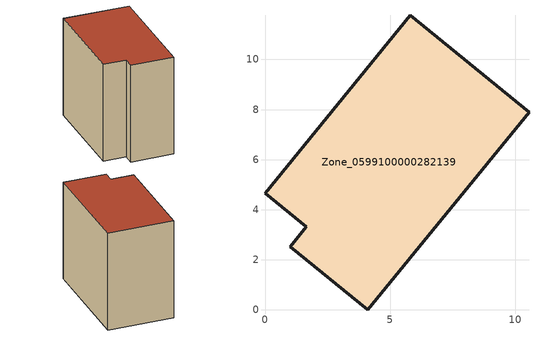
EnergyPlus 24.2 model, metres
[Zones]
Zone_0599100000282139
 floor ground (C_G): 1.01,2.53 1.64,3.31 0,4.66 5.8,11.77 10.54,7.9 4.11,0 z0
 wall outside (C_F): 1.64,3.31 1.01,2.53 4.11,0 10.54,7.9 5.8,11.77 0,4.66 1.64,3.31 z0:9.45
 roof outside (C_R): 5.8,11.77 0,4.66 1.64,3.31 1.01,2.53 4.11,0 10.54,7.9 z9.45
[BUILDING]
Pand.0599100000282139: North Axis=0; Terrain=City; Loads Convergence Tolerance Value=0.04; Temperature Convergence Tolerance Value=0.4; Solar Distribution=FullExterior; Maximum Number of Warmup Days=25; Minimum Number of Warmup Days=1
[Site:Location]
Rotterdam.The.Hague.AP_ZH_NLD Design_Conditions: Latitude=51.96; Longitude=4.45; Time Zone=1; Elevation=-4.5
[SITE:GROUNDTEMPERATURE:BUILDINGSURFACE]
18, 18, 18, 18, 18, 18, 18, 18, 18, 18, 18, 18
[MATERIAL] Thermal Absorptance=0.9; Solar Absorptance=0.7; Visible Absorptance=0.7
Name | Roughness | Thickness | Conductivity | Density | Specific Heat
G.TI.1946 | MediumSmooth | 0.15 | 1 | 540 | 1210
F.TI.1946 | Rough | 0.3 | 0.857143 | 1920 | 840
R.TI.1946 | MediumRough | 0.2 | 0.1 | 1500 | 1000
[CONSTRUCTION]
C_G: G.TI.1946
C_F: F.TI.1946
C_R: R.TI.1946
[ZONE]
Zone_0599100000282139: Type=1; Multiplier=1; Ceiling Height=Autocalculate; Volume=Autocalculate; Floor Area=autocalculate; Part of Total Floor Area=Yes
[ZONEINFILTRATION:DESIGNFLOWRATE]
Infil_Zone_0599100000282139: Zone or ZoneList or Space or SpaceList=Zone_0599100000282139; Schedule=AlwaysOn; Design Flow Rate Calculation Method=Flow/Area; Flow Rate per Floor Area=0.003; Constant Term Coefficient=1; Temperature Term Coefficient=0; Velocity Term Coefficient=0; Velocity Squared Term Coefficient=0
[HVACTEMPLATE:ZONE:IDEALLOADSAIRSYSTEM]
Zone_0599100000282139: Maximum Heating Supply Air Temperature=50; Minimum Cooling Supply Air Temperature=13; Maximum Heating Supply Air Humidity Ratio=0.0156; Minimum Cooling Supply Air Humidity Ratio=0.0077; Heating Limit=NoLimit; Cooling Limit=NoLimit; Dehumidification Control Type=ConstantSensibleHeatRatio; Cooling Sensible Heat Ratio=0.7; Dehumidification Setpoint=60; Humidification Control Type=None; Humidification Setpoint=30; Outdoor Air Method=None; Outdoor Air Flow Rate per Person=0.00944; Outdoor Air Flow Rate per Zone Floor Area=0; Outdoor Air Flow Rate per Zone=0; Demand Controlled Ventilation Type=None; Outdoor Air Economizer Type=NoEconomizer; Heat Recovery Type=None; Sensible Heat Recovery Effectiveness=0.7; Latent Heat Recovery Effectiveness=0.65
[ZONECONTROL:THERMOSTAT]
ThermostatControl_Zone_0599100000282139: Zone or ZoneList=Zone_0599100000282139; Control Type Schedule=DualSetpointControlType; Control 1=Thermostat_Zone_0599100000282139; Temperature Difference Between Cutout And Setpoint=0
[THERMOSTATSETPOINT:DUALSETPOINT]
Thermostat_Zone_0599100000282139: Heating Setpoint Temperature Schedule=HeatingSetpoint_Zone_0599100000282139; Cooling Setpoint Temperature Schedule=CoolingSetpoint_Zone_0599100000282139
[SCHEDULE:COMPACT]
HeatingSetpoint_Zone_0599100000282139: Through: 12/31, For: AllDays, Until: 24:00, 21
CoolingSetpoint_Zone_0599100000282139: Through: 12/31, For: AllDays, Until: 24:00, 24
DualSetpointControlType: Through: 12/31, For: AllDays, Until: 24:00, 4
AlwaysOn: Through: 12/31, For: AllDays, Until: 24:00, 1
